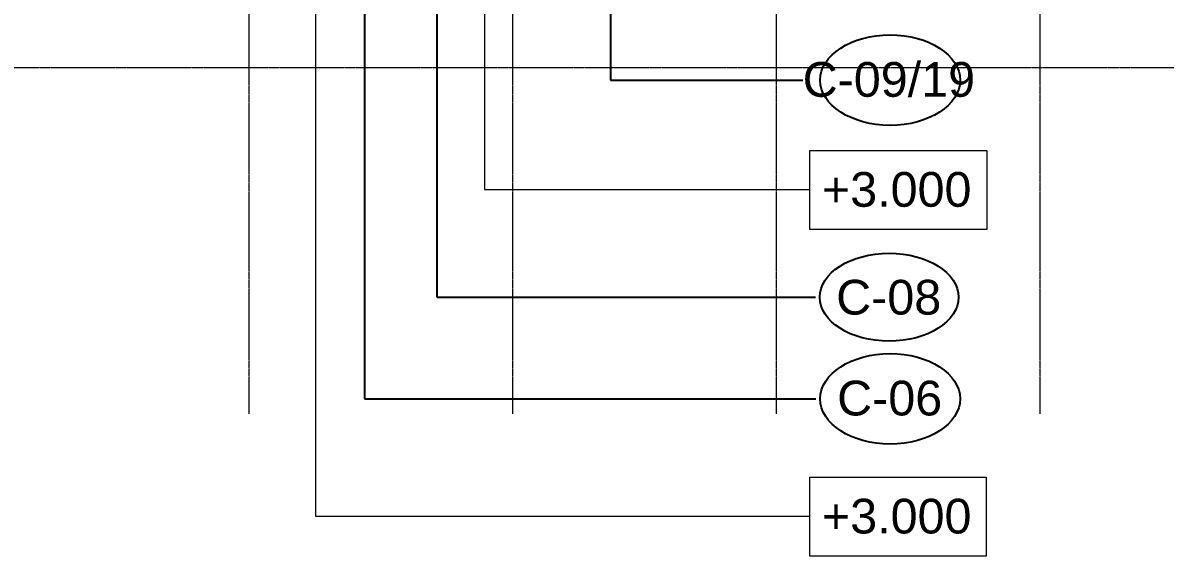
# Model space of a CAD drawing. Header units: millimetres. Extents: x -962357 to -591296, y -195428 to 59420.
# Drawn here: x -765863 to -716479, y -36894 to -13859 of the extents above; entities that cross this region are included whole.
import ezdxf

# ---------------------------------------------------------------- set-up
doc = ezdxf.new("R2010")
doc.units = ezdxf.units.MM
doc.linetypes.add('DPA_Grid _ Level 100', pattern=[10, 5.5, -1.6, 1.3, -1.6])
for name, color, linetype, lineweight in [('A-ANNO-NOTE', 3, 'Continuous', 25), ('A-ROOM-IDEN', 3, 'Continuous', 25), ('G-ANNO-TEXT', 3, 'Continuous', 9), ('S-GRID', 251, 'Continuous', 9)]:
    doc.layers.add(name, color=color, linetype=linetype, lineweight=lineweight)
doc.styles.add('Arial_1', font='arial.ttf', dxfattribs={"height": 1500})

# ---------------------------------------------------------------- blocks, each defined once
blk = doc.blocks.new('DPA_TAG Room-Ceiling - STANDARD-8527542-4180-01 LOWER PLATFORM LEVEL - REFLECTED CEILING PLAN')
at = {"layer": 'A-ROOM-IDEN'}
blk.add_ellipse((0, 0), major_axis=(-6, 0), ratio=0.633333, dxfattribs=at)
blk = doc.blocks.new('Ceiling Tags - Ceiling Tags-9510765-4180-01 LOWER PLATFORM LEVEL - REFLECTED CEILING PLAN')
at = {"layer": 'A-ANNO-NOTE'}
blk.add_ellipse((0, 0), major_axis=(6.049, 0), ratio=0.646436, dxfattribs=at)
blk = doc.blocks.new('C-1-PP19-AR-4180-01-B_20250908-040939_EXDOWNLIGHT')
at = {"layer": 'A-ANNO-NOTE', "xscale": 500, "yscale": 500, "zscale": 500}
for p in [(16312, -19912), (16312, -33678)]:
    blk.add_blockref('Ceiling Tags - Ceiling Tags-9510765-4180-01 LOWER PLATFORM LEVEL - REFLECTED CEILING PLAN', p, dxfattribs=at)
at = {"layer": 'A-ROOM-IDEN', "xscale": 499.9999999999995, "yscale": 499.9999999999995, "zscale": 499.9999999999995}
blk.add_blockref('DPA_TAG Room-Ceiling - STANDARD-8527542-4180-01 LOWER PLATFORM LEVEL - REFLECTED CEILING PLAN', (16267, -29289), dxfattribs=at)

msp = doc.modelspace()

# ---------------------------------------------------------------- linework, layer by layer
at = {"layer": 'A-ANNO-NOTE'}
for p, q in [((-740462.7, 4995.2), (-740462.7, -16332.2)), ((-751086.6, 3431.6), (-751086.6, -30098.2)), ((-740462.7, -16332.2), (-732149.6, -16332.2)), ((-751086.6, -30098.2), (-731576.4, -30098.2))]:
    msp.add_line(p, q, dxfattribs=at)
at = {"layer": 'A-ROOM-IDEN'}
for p, q in [((-747964.7, 996.4), (-747964.7, -25709.2)), ((-747964.7, -25709.2), (-731595.5, -25709.2))]:
    msp.add_line(p, q, dxfattribs=at)
at = {"layer": 'G-ANNO-TEXT', "color": 250}
for p, q in [((-753211.4, 3569), (-753211.4, -35165.8)), ((-745904.1, 1014.7), (-745904.1, -21052.1)), ((-745904.1, -21052.1), (-731834.6, -21052.1)), ((-753211.4, -35165.8), (-731834.6, -35165.8))]:
    msp.add_line(p, q, dxfattribs=at)
at = {"layer": 'G-ANNO-TEXT', "color": 250, "flags": 128}
for points in [[(-731834.6, -19367.8), (-724187.6, -19367.8), (-724187.6, -22779.8), (-731834.6, -22779.8)], [(-724222.6, -36893.6), (-731834.6, -36893.6), (-731834.6, -33481.6), (-724222.6, -33481.6)]]:
    msp.add_lwpolyline(points, close=True, dxfattribs=at)
at = {"layer": 'S-GRID', "linetype": 'DPA_Grid _ Level 100'}
for p, q in [((-756080, -30741.3), (-756080, 54920.2)), ((-744680, -30741.3), (-744680, 54920.2)), ((-733280, -30741.3), (-733280, 54920.2)), ((-721880, -30741.3), (-721880, 54920.2)), ((-602984.2, -15795), (-957857, -15795))]:
    msp.add_line(p, q, dxfattribs=at)

# ---------------------------------------------------------------- block references
msp.add_blockref('C-1-PP19-AR-4180-01-B_20250908-040939_EXDOWNLIGHT', (-744680, 3580))

# ---------------------------------------------------------------- texts
at = {"layer": 'A-ANNO-NOTE', "lineweight": 9, "char_height": 1500, "attachment_point": 1, "style": 'Arial_1'}
for s, insert, width in [('C-09/19', (-732149.6, -15551.2), 9179.322), ('C-06', (-730659.6, -29317.2), 5571.728)]:
    msp.add_mtext(s, dxfattribs=dict(at, insert=insert, width=width))
at = {"layer": 'A-ROOM-IDEN', "lineweight": 9, "insert": (-730701.1, -24959.6), "char_height": 1500, "width": 5571.728, "attachment_point": 1, "style": 'Arial_1'}
msp.add_mtext('C-08', dxfattribs=at)
at = {"layer": 'G-ANNO-TEXT', "color": 7, "char_height": 1500, "width": 7976.791, "attachment_point": 1, "style": 'Arial_1'}
for insert in [(-731318.6, -20302.1), (-731318.6, -34415.8)]:
    msp.add_mtext('+3.000', dxfattribs=dict(at, insert=insert))

doc.saveas('drawing.dxf')
